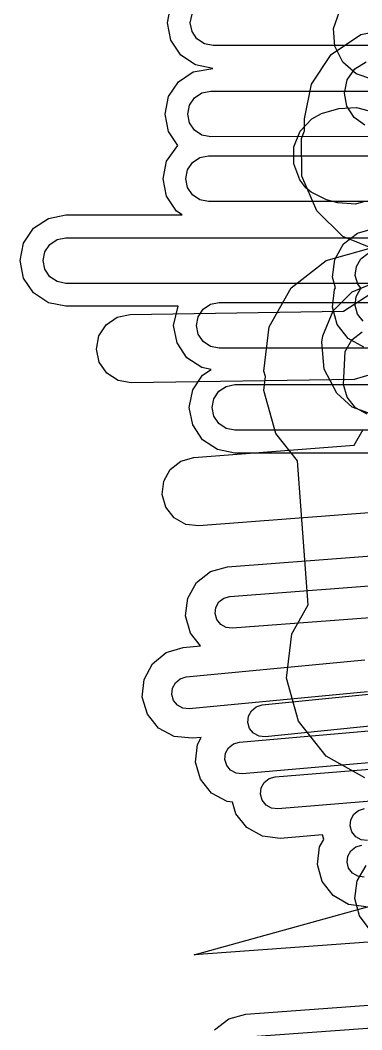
# Model space of a CAD drawing. Header units: metres. Extents: x -3943 to -3664, y 4962 to 6622.
# Drawn here: x -3867.61 to -3852.64, y 5519.89 to 5564.12 of the extents above; entities that cross this region are included whole.
import ezdxf

# ---------------------------------------------------------------- set-up
doc = ezdxf.new("R2010")
doc.units = ezdxf.units.M
doc.layers.add('AI_GREENING_EXCLUSIONS', color=1, linetype='Continuous')

msp = doc.modelspace()

# ---------------------------------------------------------------- linework, layer by layer
at = {"layer": 'AI_GREENING_EXCLUSIONS'}
for points in [[(-3828.077, 5525.503), (-3859.992, 5523.167), (-3827.234, 5532.249), (-3823.02, 5565.966), (-3823.284, 5569.618), (-3783.389, 5572.508), (-3816.153, 5563.45), (-3820.375, 5529.874), (-3820.098, 5526.087), (-3828.077, 5525.503)], [(-3853.065, 5552.212), (-3851.966, 5552.668), (-3851.063, 5552.708), (-3850.611, 5552.601), (-3850.033, 5552.588), (-3848.934, 5552.131), (-3848.103, 5551.3), (-3847.646, 5550.201), (-3847.646, 5549.013), (-3848.103, 5547.915), (-3848.934, 5547.083), (-3850.018, 5546.63), (-3850.943, 5546.585), (-3851.385, 5546.692), (-3851.698, 5546.666), (-3853.065, 5547.163), (-3853.739, 5547.779), (-3854.288, 5548.827), (-3854.395, 5550.014), (-3854.35, 5550.297), (-3853.897, 5551.38), (-3853.065, 5552.212)]]:
    msp.add_lwpolyline(points, close=True, dxfattribs=at)
for points in [[(-3844.339, 5545.154), (-3858.205, 5545.154), (-3858.97, 5545.307), (-3859.619, 5545.74), (-3860.053, 5546.389), (-3860.205, 5547.154), (-3860.053, 5547.92), (-3859.619, 5548.568), (-3859.247, 5548.817), (-3859.658, 5548.899), (-3860.306, 5549.333), (-3860.74, 5549.981), (-3860.892, 5550.747), (-3860.69, 5551.588), (-3865.611, 5551.588), (-3866.376, 5551.74), (-3867.025, 5552.173), (-3867.459, 5552.822), (-3867.611, 5553.588), (-3867.459, 5554.353), (-3867.025, 5555.002), (-3866.376, 5555.435), (-3865.611, 5555.588), (-3860.512, 5555.588), (-3860.768, 5555.759), (-3861.201, 5556.408), (-3861.201, 5556.408), (-3861.354, 5557.173), (-3861.201, 5557.938), (-3860.703, 5558.63), (-3861.112, 5559.241), (-3861.264, 5560.006), (-3861.112, 5560.772), (-3860.678, 5561.421), (-3860.029, 5561.854), (-3859.173, 5562.006), (-3859.925, 5562.156), (-3860.574, 5562.59), (-3861.007, 5563.238), (-3861.159, 5564.004), (-3861.007, 5564.769)], [(-3851.531, 5563.004), (-3859.159, 5563.004), (-3859.542, 5563.08), (-3859.866, 5563.297), (-3860.083, 5563.621), (-3860.159, 5564.004), (-3860.083, 5564.386)], [(-3848.816, 5564.306), (-3849.33, 5563.719), (-3849.512, 5563.629), (-3850.163, 5562.5), (-3850.677, 5561.913), (-3851.377, 5561.567), (-3852.155, 5561.515), (-3852.894, 5561.766), (-3853.481, 5562.28), (-3853.827, 5562.979), (-3853.879, 5563.758), (-3853.629, 5564.497)], [(-3851.952, 5554.029), (-3853.474, 5554.649), (-3854.618, 5555.772), (-3855.265, 5557.281), (-3855.281, 5558.942), (-3855.157, 5559.278), (-3855.157, 5559.791), (-3854.853, 5561.322), (-3853.985, 5562.619), (-3853.985, 5562.619), (-3852.688, 5563.487), (-3851.157, 5563.791)], [(-3852.505, 5559.524), (-3852.986, 5559.859), (-3853.302, 5560.352), (-3853.405, 5560.928), (-3853.28, 5561.499), (-3852.945, 5561.98), (-3852.452, 5562.295)], [(-3850.897, 5559.025), (-3859.264, 5559.006), (-3859.647, 5559.083), (-3859.971, 5559.299), (-3860.188, 5559.624), (-3860.264, 5560.006), (-3860.188, 5560.389), (-3859.971, 5560.714), (-3859.647, 5560.93), (-3859.264, 5561.006), (-3851.173, 5561.006)], [(-3852.575, 5556.165), (-3852.92, 5556.052), (-3853.698, 5556.112), (-3854.198, 5556.251), (-3854.864, 5556.581), (-3855.09, 5556.779), (-3855.364, 5557.131), (-3855.629, 5557.826), (-3855.621, 5558.57), (-3855.342, 5559.259), (-3854.831, 5559.799), (-3854.405, 5560.034), (-3853.657, 5560.243), (-3852.878, 5560.286), (-3852.384, 5560.164)], [(-3852.575, 5556.165), (-3852.92, 5556.052), (-3853.698, 5556.112), (-3854.198, 5556.251), (-3854.864, 5556.581), (-3855.09, 5556.779), (-3855.364, 5557.131), (-3855.629, 5557.826), (-3855.621, 5558.57), (-3855.342, 5559.259), (-3854.831, 5559.799), (-3854.405, 5560.034), (-3853.657, 5560.243), (-3852.878, 5560.286), (-3852.384, 5560.164)], [(-3851.369, 5556.173), (-3859.354, 5556.173), (-3859.736, 5556.249), (-3860.061, 5556.466), (-3860.278, 5556.79), (-3860.354, 5557.173), (-3860.278, 5557.556), (-3860.061, 5557.88), (-3859.736, 5558.097), (-3859.354, 5558.173), (-3851.695, 5558.173)], [(-3852.189, 5548.61), (-3852.98, 5548.371), (-3862.749, 5548.231), (-3863.325, 5548.337), (-3863.816, 5548.655), (-3864.148, 5549.137), (-3864.271, 5549.709), (-3864.165, 5550.285), (-3863.847, 5550.776), (-3863.365, 5551.108), (-3862.792, 5551.23), (-3853.454, 5551.364), (-3847.387, 5555.28)], [(-3852.558, 5549.797), (-3853.239, 5550.18), (-3853.721, 5550.793), (-3853.932, 5551.544), (-3853.839, 5552.319), (-3853.798, 5552.393), (-3853.928, 5552.862), (-3853.832, 5553.636), (-3853.448, 5554.315), (-3852.832, 5554.795), (-3852.08, 5555.003)], [(-3851.745, 5552.588), (-3865.611, 5552.588), (-3865.994, 5552.664), (-3866.318, 5552.88), (-3866.535, 5553.205), (-3866.611, 5553.588), (-3866.535, 5553.97), (-3866.318, 5554.295), (-3865.994, 5554.511), (-3865.611, 5554.588), (-3852.207, 5554.588)], [(-3852.514, 5530.924), (-3854.213, 5531.882), (-3855.417, 5533.417), (-3855.942, 5535.296), (-3855.708, 5537.232), (-3854.992, 5538.503), (-3855.466, 5544.818), (-3856.408, 5546.017), (-3856.935, 5547.896), (-3856.863, 5548.502), (-3856.932, 5548.75), (-3856.932, 5548.75), (-3856.7, 5550.687), (-3855.745, 5552.388), (-3854.211, 5553.593), (-3852.332, 5554.12)], [(-3852.588, 5550.939), (-3852.829, 5551.246), (-3852.935, 5551.622), (-3852.888, 5552.009), (-3852.697, 5552.349), (-3852.676, 5552.366), (-3852.826, 5552.559), (-3852.93, 5552.935), (-3852.883, 5553.322), (-3852.69, 5553.662), (-3852.383, 5553.902)], [(-3850.964, 5549.747), (-3858.892, 5549.747), (-3859.275, 5549.823), (-3859.599, 5550.04), (-3859.816, 5550.364), (-3859.892, 5550.747), (-3859.816, 5551.129), (-3859.599, 5551.454), (-3859.275, 5551.671), (-3858.892, 5551.747), (-3851.581, 5551.747)], [(-3852.416, 5546.855), (-3852.926, 5547.142), (-3853.287, 5547.602), (-3853.446, 5548.165), (-3853.373, 5549.601), (-3853.086, 5550.111), (-3852.626, 5550.473)], [(-3844.339, 5546.154), (-3858.205, 5546.154), (-3858.588, 5546.23), (-3858.912, 5546.447), (-3859.129, 5546.772), (-3859.205, 5547.154), (-3859.129, 5547.537), (-3858.912, 5547.861), (-3858.588, 5548.078), (-3858.205, 5548.154), (-3845.197, 5548.154)], [(-3851.945, 5542.569), (-3859.779, 5541.963), (-3860.36, 5542.032), (-3860.871, 5542.319), (-3861.232, 5542.779), (-3861.391, 5543.343), (-3861.321, 5543.924), (-3861.034, 5544.434), (-3860.574, 5544.796), (-3860.011, 5544.954), (-3852.974, 5545.498), (-3852.583, 5546.191)], [(-3852.454, 5525.282), (-3853.228, 5525.38), (-3853.906, 5525.767), (-3854.384, 5526.384), (-3854.589, 5527.137), (-3854.491, 5527.911), (-3854.314, 5528.222), (-3854.374, 5528.427), (-3856.226, 5528.276), (-3857.001, 5528.366), (-3857.683, 5528.745), (-3858.168, 5529.356), (-3858.311, 5529.86), (-3858.545, 5529.886), (-3859.229, 5530.261), (-3859.717, 5530.87), (-3859.935, 5531.619), (-3859.85, 5532.395), (-3859.684, 5532.697), (-3860.083, 5532.659), (-3860.86, 5532.737), (-3861.547, 5533.107), (-3862.04, 5533.711), (-3862.265, 5534.459), (-3862.186, 5535.235), (-3861.817, 5535.922), (-3861.212, 5536.416), (-3860.465, 5536.64), (-3859.716, 5536.712), (-3860.155, 5537.272), (-3860.365, 5538.024), (-3860.271, 5538.799), (-3859.888, 5539.478), (-3859.274, 5539.96), (-3858.522, 5540.17), (-3850.694, 5540.766)], [(-3850.714, 5538.056), (-3858.318, 5537.478), (-3858.589, 5537.51), (-3858.827, 5537.644), (-3858.995, 5537.859), (-3859.069, 5538.122), (-3859.036, 5538.394), (-3858.902, 5538.632), (-3858.687, 5538.8), (-3858.424, 5538.874), (-3850.596, 5539.469)], [(-3852.394, 5534.702), (-3860.207, 5533.953), (-3860.479, 5533.98), (-3860.719, 5534.11), (-3860.892, 5534.321), (-3860.971, 5534.583), (-3860.943, 5534.855), (-3860.814, 5535.095), (-3860.602, 5535.268), (-3860.341, 5535.346), (-3852.519, 5536.096)], [(-3846.981, 5533.728), (-3856.873, 5532.726), (-3857.145, 5532.752), (-3857.386, 5532.88), (-3857.559, 5533.091), (-3857.639, 5533.352), (-3857.613, 5533.624), (-3857.484, 5533.865), (-3857.274, 5534.039), (-3857.012, 5534.119), (-3848.546, 5534.971)], [(-3847.461, 5532.004), (-3857.882, 5531.096), (-3858.153, 5531.126), (-3858.393, 5531.257), (-3858.564, 5531.47), (-3858.64, 5531.732), (-3858.61, 5532.004), (-3858.479, 5532.243), (-3858.266, 5532.414), (-3858.003, 5532.49), (-3848.692, 5533.309)], [(-3846.006, 5530.415), (-3856.331, 5529.572), (-3856.603, 5529.603), (-3856.841, 5529.736), (-3857.011, 5529.95), (-3857.086, 5530.213), (-3857.055, 5530.484), (-3856.922, 5530.723), (-3856.708, 5530.892), (-3856.445, 5530.967), (-3846.02, 5531.818)], [(-3852.401, 5528.184), (-3852.673, 5528.213), (-3852.912, 5528.344), (-3853.084, 5528.557), (-3853.16, 5528.819), (-3853.131, 5529.091), (-3853, 5529.33), (-3852.787, 5529.502), (-3852.525, 5529.578)], [(-3852.545, 5526.579), (-3852.816, 5526.613), (-3853.053, 5526.749), (-3853.221, 5526.965), (-3853.293, 5527.228), (-3853.258, 5527.499), (-3853.123, 5527.736), (-3852.907, 5527.903), (-3852.643, 5527.975)], [(-3852.28, 5524.259), (-3852.752, 5524.881), (-3852.95, 5525.636), (-3852.844, 5526.409), (-3852.45, 5527.083)], [(-3859.093, 5519.889), (-3858.477, 5520.368), (-3857.724, 5520.575), (-3851.548, 5521.021)], [(-3857.652, 5519.578), (-3843.299, 5520.614)]]:
    msp.add_lwpolyline(points, dxfattribs=at)

doc.saveas('drawing.dxf')
